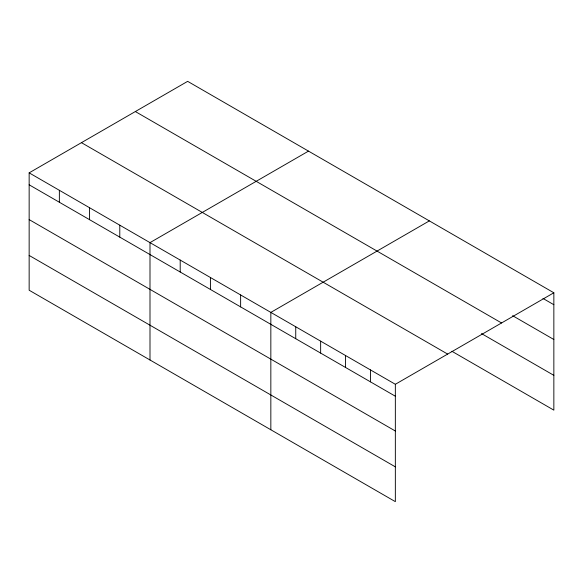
<?xml version="1.0" encoding="UTF-8"?>
<svg xmlns="http://www.w3.org/2000/svg" width="583" height="583" viewBox="0 0 583 583"><rect width="100%" height="100%" fill="white"/><g stroke="black" fill="none" stroke-linecap="round" stroke-linejoin="round"><path stroke-width="0.87" d="M29.15 172.859L395.347 384.284L395.347 501.65L29.15 290.225L29.15 172.859L187.653 81.35L553.85 292.775L553.85 410.14L451.912 351.287M308.494 151.121L149.999 242.63L149.999 359.995M429.343 220.891L270.84 312.401L270.84 429.766M395.347 384.284L553.85 292.775M542.955 298.423L553.85 304.712M512.61 315.695L553.85 339.503M135.343 111.55L501.548 322.967M481.478 333.563L553.85 375.35M81.452 142.66L447.657 354.085M29.15 184.804L395.347 396.221M29.15 219.594L395.347 431.012M29.15 255.434L395.347 466.859M370.445 369.906L370.445 381.85M345.544 355.528L345.544 367.472M320.643 341.15L320.643 353.094M295.741 326.779L295.741 338.716M240.626 294.954L240.626 306.898M210.419 277.515L210.419 289.459M180.205 260.069L180.205 272.013M119.785 225.184L119.785 237.128M89.571 207.745L89.571 219.689M59.364 190.306L59.364 202.243"/></g></svg>
